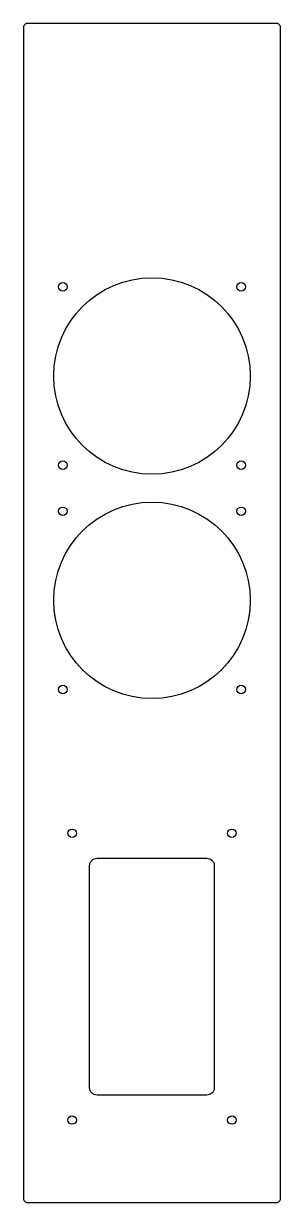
# Model space of a CAD drawing. Header units: millimetres. Extents: x 218 to 322, y -239 to 233.
import ezdxf

# ---------------------------------------------------------------- set-up
doc = ezdxf.new("R2010")
doc.units = ezdxf.units.MM
doc.layers.get('0').update_dxf_attribs({"linetype": 'CONTINUOUS'})

msp = doc.modelspace()

# ---------------------------------------------------------------- linework, layer by layer
for points in [[(218.5, -237.96, 0.414214), (220, -239.46), (320, -239.46, 0.414214), (321.5, -237.96), (321.5, 231.91, 0.414214), (320, 233.41), (220, 233.41, 0.414214), (218.5, 231.91)], [(244.99, -193.4), (244.99, -104.4, -0.414214), (247.99, -101.4), (291.99, -101.4, -0.414214), (294.99, -104.4), (294.99, -193.4, -0.414214), (291.99, -196.4), (247.99, -196.4, -0.414214)]]:
    msp.add_lwpolyline(points, format="xyb", close=True)
for centre, radius in [((270, 92.04), 39.4), ((234.25, 127.79), 1.7), ((305.75, 127.79), 1.7), ((234.25, 56.29), 1.7), ((305.75, 56.29), 1.7), ((270, 2.04), 39.4), ((234.25, 37.79), 1.7), ((305.75, 37.79), 1.7), ((234.25, -33.71), 1.7), ((305.75, -33.71), 1.7), ((237.99, -91.4), 1.7), ((301.99, -91.4), 1.7), ((237.99, -206.4), 1.7), ((301.99, -206.4), 1.7)]:
    msp.add_circle(centre, radius)

doc.saveas('drawing.dxf')
